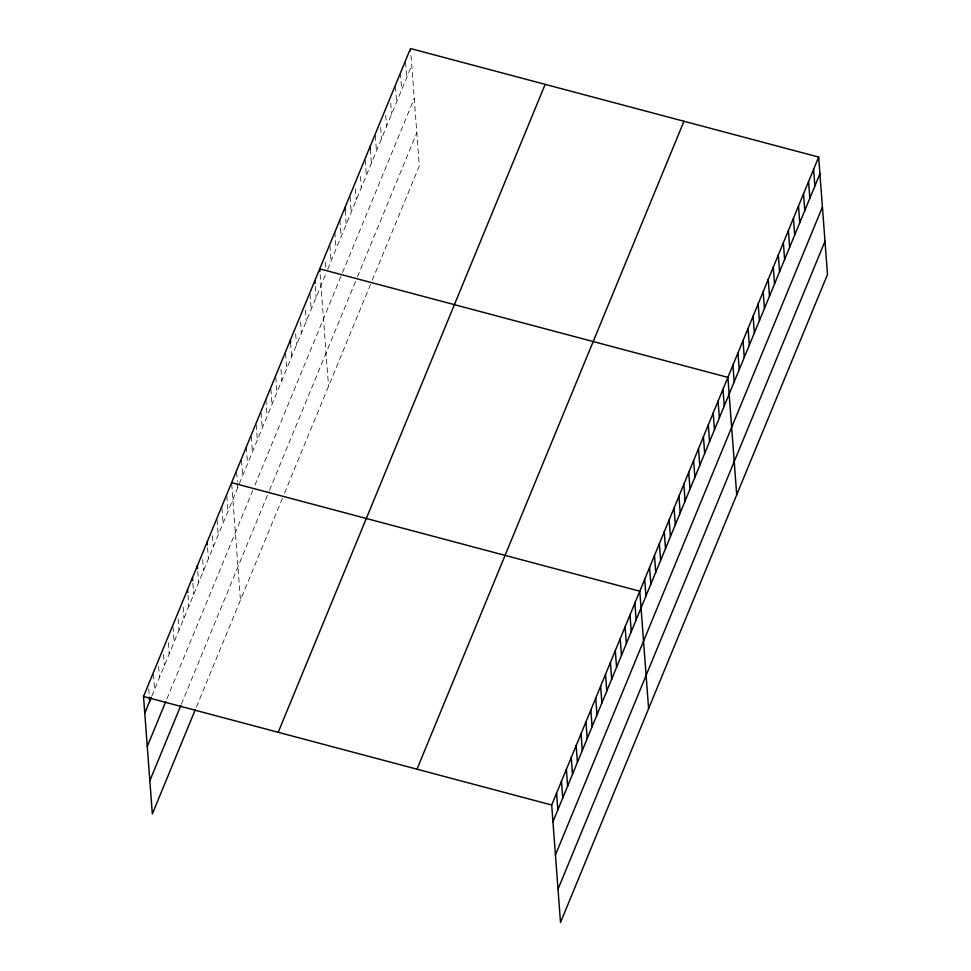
<?xml version="1.0" encoding="UTF-8"?>
<svg xmlns="http://www.w3.org/2000/svg" width="971" height="971" viewBox="0 0 971 971"><rect width="100%" height="100%" fill="white"/><g stroke="black" fill="none" stroke-linecap="round" stroke-linejoin="round"><path stroke-width="0.73" stroke-dasharray="4.86 3.64" d="M151.84 696.073L326.013 273.349M327.7 269.27L411.74 65.288M166.842 698.95L253.856 487.77M254.948 485.124L341.962 273.943M342.52 272.584L414.241 98.52M181.383 704.145L268.943 491.642M269.489 490.331L356.308 279.624M357.425 276.905L416.814 132.76M196.397 707.022L283.411 495.841M284.491 493.195L371.687 281.578M372.245 280.218L419.314 165.992L410.587 49.946M405.55 62.18L406.703 77.522M400.404 73.031L401.654 89.769M395.464 86.662L396.617 102.004M390.73 103.084L391.58 114.238M385.693 115.318L386.531 126.485M380.644 127.565L381.494 138.719M375.292 135.612L376.445 150.954M370.352 149.255L371.408 163.201M365.205 160.094L366.358 175.435M360.484 176.516L361.321 187.682M355.435 188.762L356.272 199.917M350.082 196.81L351.235 212.151M345.142 210.44L346.186 224.398M339.886 219.895L341.149 236.633M334.849 232.13L336.1 248.867M329.909 245.772L331.062 261.114M325.176 262.194L325.601 267.765M320.139 274.429L328.55 386.288M315.235 286.311L316.085 297.466M310.028 294.007L311.181 309.348M305.452 310.065L306.29 321.219M300.561 321.947L301.398 333.102M295.657 333.83L296.507 344.984M290.56 342.909L291.603 356.867M285.559 353.395L286.712 368.737M280.983 369.466L281.821 380.62M275.764 377.161L276.929 392.502M270.873 389.031L272.026 404.373M265.872 399.518L267.134 416.256M261.09 412.796L262.243 428.138M256.186 424.667L257.339 440.009M251.295 436.549L252.448 451.891M246.294 447.036L247.556 463.774M241.512 460.303L242.665 475.656M236.608 472.185L237.349 481.956M237.458 483.34L237.761 487.527M231.717 484.068L240.444 600.114M226.826 495.95L227.979 511.292M221.934 507.821L223.087 523.163M217.031 519.703L218.184 535.045M212.455 535.761L213.292 546.928M207.563 547.644L208.401 558.798M202.672 559.527L203.509 570.681M197.768 571.397L198.606 582.564M192.877 583.28L193.715 594.434M187.986 595.162L188.823 606.317M183.082 607.045L183.932 618.199M178.191 618.915L179.028 630.082M172.984 626.611L174.137 641.952M168.408 642.681L169.245 653.835M163.504 654.551L164.354 665.718M158.613 666.434L159.45 677.588M153.406 674.129L154.559 689.471M148.721 688.803L149.243 695.77"/><path stroke-width="1.46" d="M195.305 709.655L152.338 813.929L143.514 696.486L410.49 48.55L818.662 157.071L827.486 274.514L560.51 922.45L551.686 805.008L818.662 157.071M144.776 713.224L151.294 697.396M147.264 746.456L165.762 701.584M149.85 780.696L180.837 705.468M278.204 732.304L545.18 84.356M416.984 769.202L683.96 121.254M552.936 821.745L819.912 173.809M555.436 854.978L822.413 207.041M558.009 889.218L824.986 241.281M231.62 482.672L639.78 591.193L648.616 708.624M143.514 696.486L551.686 805.008M813.613 169.306L814.875 186.044M808.576 181.553L809.826 198.278M803.527 193.787L804.789 210.525M798.49 206.022L799.74 222.76M793.441 218.269L794.703 235.006M788.403 230.503L789.654 247.241M783.354 242.738L784.617 259.475M778.317 254.985L779.567 271.722M773.268 267.219L774.53 283.957M768.231 279.454L769.493 296.191M763.182 291.701L764.444 308.438M758.145 303.935L759.407 320.673M753.095 316.17L754.358 332.907M748.058 328.416L749.321 345.154M743.009 340.651L744.272 357.389M737.972 352.886L739.234 369.623M732.923 365.132L734.185 381.87M736.722 494.809L727.886 377.367L319.714 268.846L319.92 271.637M722.994 389.25L724.245 405.987M718.091 401.132L719.353 417.87M713.2 413.003L714.462 429.74M708.308 424.885L709.57 441.623M703.417 436.768L704.667 453.506M698.513 448.638L699.775 465.376M693.622 460.521L694.884 477.259M688.73 472.404L689.993 489.141M683.839 484.274L685.089 501.012M678.935 496.157L680.198 512.894M674.044 508.039L675.306 524.777M669.153 519.922L670.415 536.66M664.261 531.792L665.511 548.53M659.358 543.675L660.62 560.413M654.466 555.558L655.728 572.295M649.575 567.428L650.837 584.166M644.683 579.311L645.933 596.048M634.888 603.064L636.151 619.801M629.997 614.946L631.259 631.684M625.106 626.829L626.356 643.567M620.202 638.712L621.464 655.437M615.311 650.582L616.573 667.32M610.419 662.465L611.681 679.202M605.528 674.347L606.778 691.085M600.624 686.218L601.886 702.955M595.733 698.1L596.995 714.838M590.841 709.983L592.092 726.721M585.95 721.854L587.2 738.591M581.046 733.736L582.309 750.474M576.155 745.619L577.417 762.356M571.264 757.489L572.514 774.227M566.372 769.372L567.622 786.109M561.469 781.254L562.731 797.992M556.577 793.137L557.84 809.875M370.145 146.463L370.352 149.255M344.936 207.66L345.142 210.44M314.822 280.728L315.029 283.52M290.353 340.129L290.56 342.909M207.139 542.061L207.345 544.852M197.356 565.826L197.562 568.618M192.452 577.696L192.671 580.488M187.561 589.579L187.767 592.371M149.352 697.166L149.668 701.353"/></g></svg>
